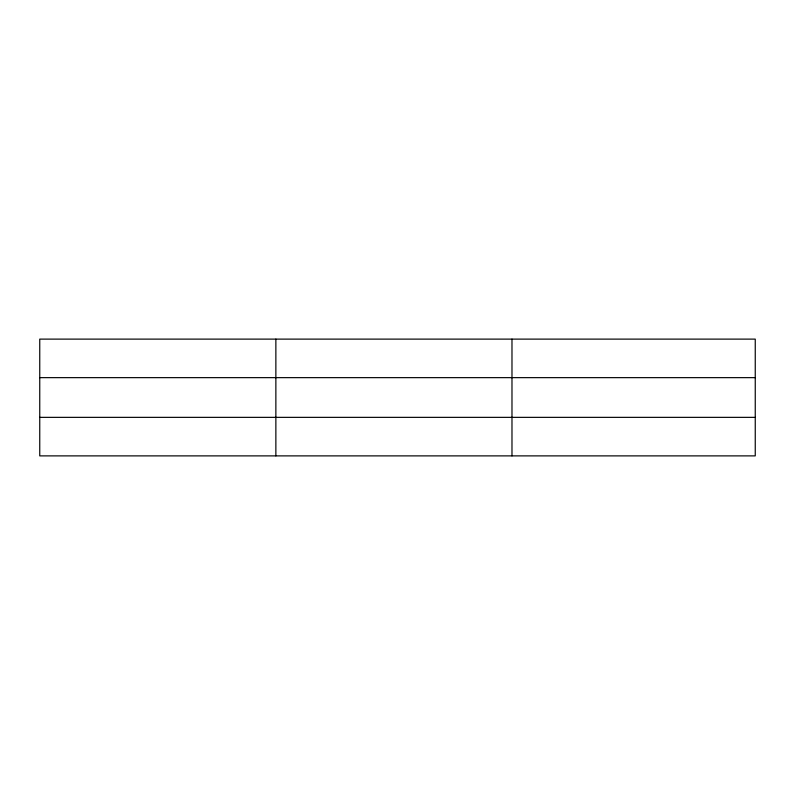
<?xml version="1.0" encoding="UTF-8"?>
<svg xmlns="http://www.w3.org/2000/svg" width="795" height="795" viewBox="0 0 795 795"><rect width="100%" height="100%" fill="white"/><g stroke="black" fill="none" stroke-linecap="round" stroke-linejoin="round"><path stroke-width="1.19" d="M275.865 339.117L275.865 455.883M511.98 339.117L511.98 455.883M755.25 417.355L755.25 455.883L39.75 455.883L39.75 339.117L755.25 339.117L755.25 417.355L39.75 417.355M39.75 377.645L755.25 377.645"/></g></svg>
